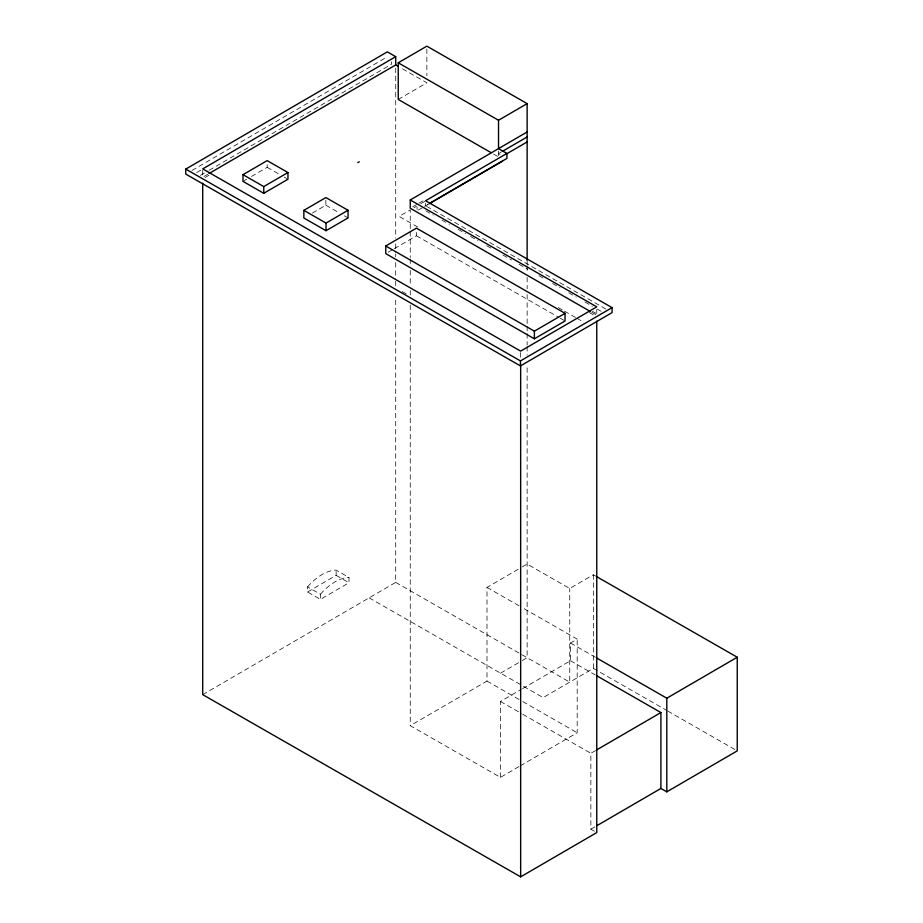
<?xml version="1.0" encoding="UTF-8"?>
<svg xmlns="http://www.w3.org/2000/svg" width="923" height="923" viewBox="0 0 923 923"><rect width="100%" height="100%" fill="white"/><g stroke="black" fill="none" stroke-linecap="round" stroke-linejoin="round"><path stroke-width="0.69" stroke-dasharray="4.62 3.46" d="M307.532 586.901L307.809 586.59A46.242 26.605 -60.2 0 1 336.134 570.114L348.998 577.498L348.998 582.748L320.408 599.373L307.532 592.001L307.532 586.901L320.408 594.274L320.408 599.373M320.408 594.274L320.673 593.974A46.242 26.605 -60.2 0 1 348.998 577.498M191.972 170.467L387.325 56.845M196.714 172.555L201.676 169.659M200.441 175.347L207.883 171.02M209.129 170.305L391.525 64.218L391.525 61.737M203.96 176.466L207.698 174.297M205.206 177.424L208.944 175.243M242.991 181.381L246.626 179.27M251.46 176.466L267.174 167.328L267.174 163.302M398.24 99.442L426.864 82.793L400.697 67.806M312.424 213.028L325.865 205.206L325.865 200.118M501.016 152.168L498.524 153.622L500.624 154.822M412.743 206.798L417.715 203.914M418.95 203.187L425.168 199.576M413.977 207.756L416.469 206.302M420.807 203.66L425.168 201.249M605.869 309.055L425.572 205.725L428.03 204.295M418.327 210.063L423.288 207.179M424.534 206.464L428.249 204.295M388.202 252.198L393.117 249.348M394.34 248.633L416.435 235.78L416.435 230.692M307.532 592.001L336.134 575.364L336.134 570.114M202.714 694.638L395.713 582.39L395.713 297.125M519.014 766.586L500.451 777.385L410.25 725.686L486.986 681.059L486.986 587.42L521.057 567.599M522.268 566.895L527.137 564.068L569.745 588.493L593.351 574.764L595.831 576.183M500.566 673.167L521.103 661.226M522.303 660.522L527.137 657.707L527.137 365.254M522.568 688.616L570.495 660.741L570.495 643.008L577.187 639.108L522.822 607.957M500.451 777.385L500.451 701.48L521.345 689.331M593.351 574.764L593.351 668.402L543.174 697.592L522.476 685.72M520.249 765.871L577.187 732.758L577.187 639.108M594.4 831.231L590.858 829.2L590.858 753.295L595.773 750.434M590.858 829.2L595.773 826.339M493.574 154.072L498.524 156.91M425.791 210.813L433.245 215.082M441.955 220.078L449.409 224.347M458.12 229.342L465.573 233.611M470.557 236.461L478.01 240.741M486.721 245.726L491.694 248.575M502.885 254.99L511.584 259.986M519.049 264.255L527.748 269.251M538.94 275.654L543.912 278.504M552.612 283.499L560.076 287.768M568.776 292.764L576.24 297.033M584.94 302.029L592.404 306.298M597.377 309.147L601.104 311.293M592.404 311.27L597.377 314.12M591.793 312.297L596.766 315.147L596.766 309.62M589.301 312.539L595.52 316.104M417.784 227.081L399.128 216.386L410.25 209.925L410.25 230.092M558.288 307.601L563.261 310.463M564.507 311.166L575.698 317.581M576.933 318.297L583.151 321.862M416.435 235.78L558.807 317.385M560.065 318.1L565.061 320.962M267.174 167.328L279.392 174.332M284.284 177.135L286.73 178.531M325.865 205.206L339.422 212.971M344.348 215.797L348.04 217.909M402.209 291.53L407.193 294.379M486.986 587.42L521.587 607.242M570.495 643.008L595.508 657.338M593.351 668.402L666.544 710.352M667.779 711.056L737.246 750.872M570.495 660.741L595.266 674.944M395.713 582.39L569.745 682.132L569.745 588.493M336.134 575.364L348.998 582.748M369.142 597.85L521.264 685.028M486.986 681.059L521.587 700.892M522.822 701.595L577.187 732.758M500.451 701.48L521.507 713.548M522.741 714.252L590.858 753.295M527.137 260.078L527.137 264.405M527.137 265.836L527.137 271.604M527.137 277.362L527.137 288.887M527.137 294.656L527.137 324.908M527.137 326.35L527.137 332.118M527.137 333.549L527.137 345.075M527.137 346.517L527.137 355.159M520.653 352.505L520.653 358.032M498.524 151.118L498.524 155.814M426.864 48.965L426.864 75.744M425.572 203.233L425.572 205.725M417.081 207.064L417.081 209.544M410.25 231.535L410.25 257.459M410.25 258.901L410.25 264.67M410.25 270.427L410.25 284.838M410.25 290.595L410.25 294.922M410.25 305.005L410.25 725.686M395.713 68.06L395.713 238.065M395.713 243.822L395.713 252.464M395.713 253.906L395.713 256.79M395.713 262.559L395.713 279.842M395.713 281.284L395.713 285.611M202.714 170.293L202.714 177.193"/><path stroke-width="1.38" d="M520.549 365.981L185.754 174.089L185.754 169.094L387.325 51.861L395.713 56.661L395.713 64.945L208.944 173.57M395.713 56.661L202.714 168.909L520.653 351.121L596.766 306.851L410.25 199.968L410.25 208.252L590.547 311.582M491.094 152.653L398.24 99.442L398.24 62.799L426.864 46.15L527.137 103.618L527.137 260.078M242.991 174.678L267.174 160.625L287.953 172.532L287.953 179.235L263.77 193.288L242.991 181.381L242.991 174.678L263.77 186.584L287.953 172.532M357.789 162.61L359.255 161.756M303.863 210.363L325.865 197.568L348.04 210.271L348.04 217.909L326.027 230.715L303.863 218.013L303.863 210.363L326.027 223.078L348.04 210.271M429.264 203.579L506.912 158.421L506.912 153.437L498.524 148.626L498.524 120.267L527.137 103.618M410.25 199.968L527.137 131.977M502.25 151.441L527.137 136.973M506.912 153.437L425.572 200.741L612.076 307.636L612.076 312.62L520.457 365.912L520.457 360.916L612.076 307.636M505.989 154.245L527.137 141.946M429.495 203.568L502.712 160.983M385.756 245.991L416.435 228.143L565.061 313.324L565.061 320.962L534.371 338.81L385.756 253.629L385.756 245.991L534.371 331.161L565.061 313.324M596.996 825.624L660.903 788.461L666.81 791.842L666.81 698.203L737.246 657.234L597.077 576.898M596.996 749.718L660.903 712.556L596.5 675.648M202.714 183.192L202.714 694.638L520.653 876.85L596.766 832.581L596.766 321.135M666.81 791.842L737.246 750.872L737.246 657.234M398.24 62.799L498.524 120.267M395.713 64.945L398.205 66.375M185.754 169.094L520.457 360.916M596.766 658.064L666.81 698.203M660.903 712.556L660.903 788.461M534.371 331.161L534.371 338.81M520.653 365.404L520.653 876.85M326.027 223.078L326.027 230.715M263.77 186.584L263.77 193.288"/></g></svg>
